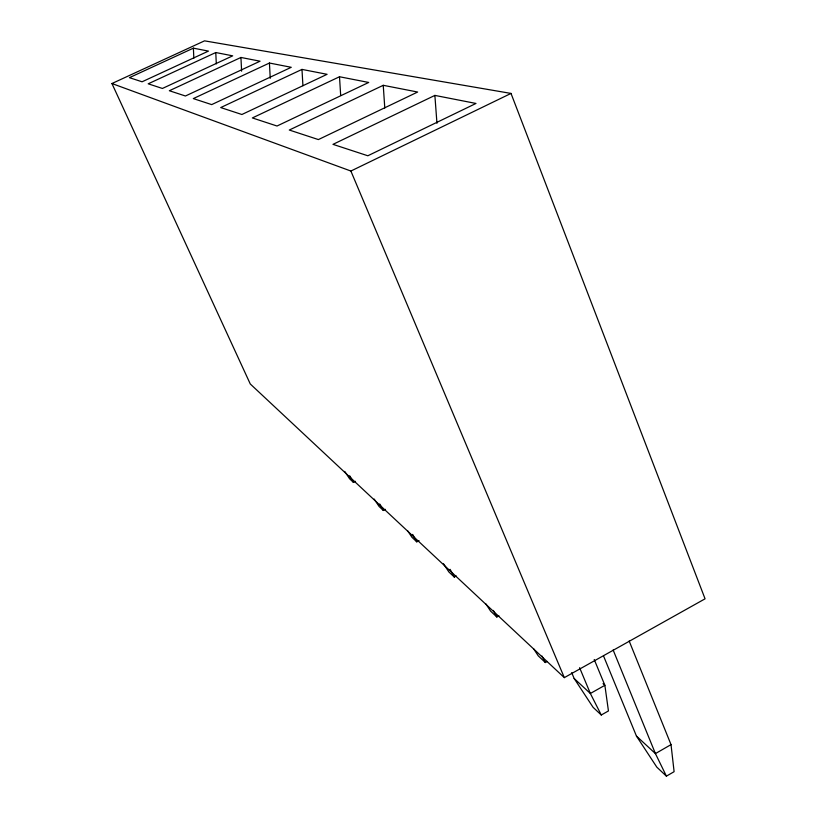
<?xml version="1.0" encoding="UTF-8"?>
<svg xmlns="http://www.w3.org/2000/svg" width="817" height="817" viewBox="0 0 817 817"><rect width="100%" height="100%" fill="white"/><g stroke="black" fill="none" stroke-linecap="round" stroke-linejoin="round"><path stroke-width="1.23" d="M603.589 656.092L636.443 736.056L656.807 767.132L666.406 776.15L674.107 771.687L671.023 744.624L629.161 640.998M671.023 744.624L655.428 753.601L636.443 736.056M571.706 672.636L574.167 678.508L593.071 707.308L601.271 715.008L608.44 710.943L604.876 685.3L594.225 659.513M564.322 677.64L705.061 598.82L511.013 93.424L204.546 40.85L111.939 83.528L250.278 383.98L564.322 677.64L350.881 171.039L111.939 83.528M533.511 648.637L538.26 655.867L545.358 662.526L547.267 661.453M485.819 603.834L490.639 611.167L496.828 616.978L498.932 615.824M443.468 563.74L448.87 571.961L454.323 577.078L456.305 576.005M407.744 530.927L411.942 537.29L416.772 541.834L419.019 540.629M374.186 499.044L379.057 506.428L383.367 510.472L385.501 509.348M344.713 471.389L349.584 478.762L353.455 482.398L355.487 481.336M350.881 171.039L511.013 93.424M434.879 95.405L332.989 144.354L367.834 155.771L475.974 103.453L434.879 95.405L436.952 123.285M383.244 85.305L289.3 130.036L318.395 139.574L417.64 92.035L383.244 85.305L384.787 108.018M339.504 76.747L252.371 117.934L277.024 126.012L368.712 82.456L339.504 76.747L340.679 95.507M301.984 69.404L220.723 107.568L241.883 114.503L327.086 74.316L301.984 69.404L302.923 85.714M269.436 63.032L193.323 98.591L211.685 104.607L291.25 67.3L269.436 63.032L270.243 78.32M240.933 57.456L169.354 90.738L185.428 95.998L260.061 61.204L240.933 57.456L241.618 71.191M215.78 52.533L148.214 83.804L162.409 88.461L232.682 55.842L215.78 52.533L216.301 63.9M193.394 48.152L129.433 77.656L142.066 81.792L208.447 51.103L193.394 48.152L193.823 58.191M603.048 683.655L604.876 685.3L590.364 693.48L574.167 678.508M349.676 475.76L353.455 482.398M379.721 503.997L383.367 510.472M412.656 534.41L416.772 541.834M450.096 569.326L454.323 577.078M493.325 610.422L496.828 616.978M541.967 656.031L545.358 662.526M601.271 715.008L590.364 693.48L579.61 667.693M666.406 776.15L655.428 753.601L613.128 649.975"/></g></svg>
